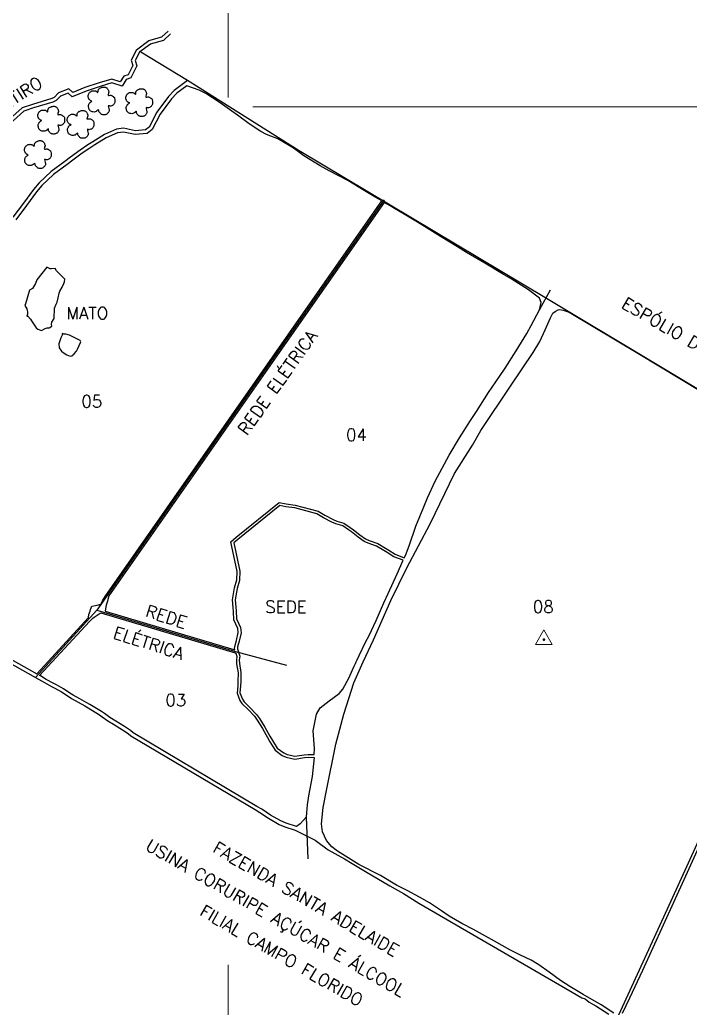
# Model space of a CAD drawing. Header units: millimetres. Extents: x 735053 to 737153, y 7806847 to 7809817.
# Drawn here: x 735678 to 736392, y 7807841 to 7808893 of the extents above; entities that cross this region are included whole.
import ezdxf

# ---------------------------------------------------------------- set-up
doc = ezdxf.new("R2010")
doc.units = ezdxf.units.MM
doc.linetypes.add('CONTINUO', pattern=[0])
doc.linetypes.add('LIN0', pattern=[0])
for name, color, linetype in [('0114000524', 1, 'Continuous'), ('0114000524003', 5, 'Continuous'), ('0114000524004', 5, 'Continuous'), ('0114000524005', 5, 'Continuous'), ('0114000524008', 5, 'Continuous'), ('0114000524009', 5, 'Continuous'), ('CURSOS_D_AGUA', 5, 'Continuous'), ('MATO', 3, 'LIN0'), ('REDE_DE_LUZ', 6, 'Continuous'), ('SEDE', 7, 'Continuous'), ('TEXTO', 7, 'Continuous')]:
    doc.layers.add(name, color=color, linetype=linetype)
doc.layers.add('MALHA', color=8, linetype='Continuous', lineweight=5)
doc.styles.add('SIMPLEX', font='simplex', dxfattribs={"height": 0.2})

msp = doc.modelspace()

# ---------------------------------------------------------------- linework, layer by layer
for points in [[(736231.7, 7808583.9), (736243.2, 7808605.4)], [(735983.2, 7808044.2), (735984.9, 7807999.7)]]:
    msp.add_lwpolyline(points)
at = {"layer": '0114000524', "color": 1, "elevation": 522}
for points in [[(736573.1, 7808396), (736239.1, 7808596), (735975.7, 7808753.4), (735856.7, 7808828.2), (735842.6, 7808817.6), (735836.5, 7808811.2), (735824.1, 7808794.5), (735815.8, 7808778.5), (735812.1, 7808775.5), (735801.2, 7808774.6), (735788.6, 7808777.3), (735781.2, 7808776.5), (735768.1, 7808770.7), (735755.7, 7808762.8), (735750.6, 7808759.5), (735742.3, 7808754.1), (735732.2, 7808746.5), (735726.1, 7808741.9), (735711.4, 7808731.2), (735698.7, 7808719.1), (735692.8, 7808712.2), (735682.1, 7808697.4), (735670.8, 7808682.7)], [(735540.1, 7808279.5), (735698.1, 7808190.8), (735704.2, 7808187.2), (735711.7, 7808183.2), (735715.3, 7808181.3), (735722.4, 7808177.3), (735729.4, 7808172.7), (735733, 7808170.5), (735740.1, 7808166.6), (735747.4, 7808162.4), (735750.7, 7808160.5), (735763, 7808153), (735765.9, 7808151), (735771.9, 7808146.7), (735778, 7808142.9), (735787.5, 7808137.1), (735793.4, 7808133.1), (735796.4, 7808130.6), (735928.6, 7808052.1), (735933.6, 7808049.1), (735943, 7808042.9), (735954.3, 7808036.4), (735960.2, 7808033.8), (735971.2, 7808030.3), (735992.8, 7808019.7), (736006.3, 7808009.4), (736023.9, 7807999.6), (736032.1, 7807994.8), (736048.1, 7807985.3), (736064.4, 7807975.6), (736072.2, 7807971.1), (736086.8, 7807962.9), (736102.9, 7807952.6), (736266.5, 7807857.6), (736276.5, 7807851.9), (736280.1, 7807850.7), (736284.6, 7807847.1), (736291.4, 7807843.2), (736305.3, 7807834.5)]]:
    msp.add_lwpolyline(points, dxfattribs=at)
at = {"layer": '0114000524003'}
msp.add_lwpolyline([(735991.6, 7808107.7), (735989.3, 7808087.2), (735985.6, 7808066.6), (735984.2, 7808057.2), (735983.4, 7808048.7), (735983.2, 7808044.2), (735976.7, 7808036.9), (735972.7, 7808034), (735961.6, 7808037.5), (735956.1, 7808040), (735945.1, 7808046.3), (735935.7, 7808052.5), (735930.6, 7808055.5), (735798.7, 7808133.9), (735795.8, 7808136.3), (735789.6, 7808140.5), (735780.2, 7808146.3), (735774.1, 7808150.1), (735768.2, 7808154.3), (735765.1, 7808156.4), (735752.8, 7808163.9), (735749.4, 7808165.9), (735742.1, 7808170.1), (735735, 7808174), (735731.5, 7808176.1), (735724.5, 7808180.7), (735717.2, 7808184.8), (735713.6, 7808186.8), (735706.2, 7808190.7), (735700.1, 7808194.3), (735698.9, 7808195), (735752.2, 7808252.4), (735753.2, 7808253.3), (735755.8, 7808255.7), (735757.2, 7808256.9), (735760.4, 7808259.2), (735763.5, 7808261.3), (735764.3, 7808261.5), (735907.3, 7808218.9), (735908.2, 7808218.7), (735909.3, 7808215.2), (735908.8, 7808211.5), (735909, 7808207.3), (735910.6, 7808197.8), (735910.4, 7808188.4), (735910.1, 7808184), (735909.4, 7808175.9), (735912.4, 7808168.3), (735914.7, 7808164.9), (735921.1, 7808158.5), (735928, 7808151.5), (735931, 7808147.4), (735936.5, 7808138.4), (735941.8, 7808128.7), (735944.5, 7808124.1), (735950, 7808115.4), (735957.5, 7808109.8), (735961.7, 7808107.9), (735970.9, 7808105.9), (735981.1, 7808107.4), (735985.3, 7808107.8)], close=True, dxfattribs=at)
at = {"layer": '0114000524004'}
msp.add_lwpolyline([(736066.1, 7808698.4), (735772.7, 7808279.6), (735771.8, 7808275.7), (735771.3, 7808273.8), (735770.1, 7808269.8), (735769.3, 7808265.7), (735768.8, 7808263.2), (735907.2, 7808222.1), (735906.8, 7808223.1), (735906.9, 7808225.8), (735908.8, 7808232.2), (735910.7, 7808240.6), (735910.2, 7808245), (735905.9, 7808254.2), (735905.5, 7808263), (735905.3, 7808267.2), (735904.6, 7808275.3), (735905.9, 7808284), (735906.8, 7808288.2), (735909.1, 7808296.5), (735909.4, 7808305.6), (735902.8, 7808337.1), (735908.4, 7808341.9), (735954.2, 7808378.9), (735961.9, 7808377.4), (735971.4, 7808376.2), (735995.7, 7808369.8), (736003, 7808365.4), (736011.7, 7808360.8), (736015.8, 7808359.2), (736023.3, 7808357), (736029.9, 7808352.5), (736033.3, 7808350), (736040.1, 7808344.6), (736046.2, 7808340.2), (736050.1, 7808338.4), (736059.3, 7808335.3), (736067.4, 7808330.4), (736071, 7808328.1), (736077.7, 7808323.8), (736087.5, 7808320.2), (736088.7, 7808322.7), (736092.6, 7808332.8), (736099.7, 7808353.9), (736108.2, 7808374.3), (736112.4, 7808383.9), (736120.5, 7808401.6), (736130.2, 7808420), (736135.4, 7808429.3), (736146.4, 7808447.8), (736158.2, 7808466.2), (736164.4, 7808475.9), (736177.4, 7808496), (736189.1, 7808513.1), (736194.9, 7808521.9), (736206.6, 7808540.3), (736217.9, 7808558.7), (736222.8, 7808567.2), (736231.7, 7808583.9), (736233.4, 7808591.9), (736231.6, 7808596.6), (736220, 7808605.5), (736201.3, 7808616.9), (736192, 7808622.5), (736173.3, 7808633.6), (736153.8, 7808645.2), (736144.3, 7808651), (736126.1, 7808662.2), (736109.2, 7808672.8), (736101.5, 7808677.5), (736087.5, 7808685.8), (736077, 7808692), (736072.5, 7808694.6)], close=True, dxfattribs=at)
at = {"layer": '0114000524005'}
msp.add_lwpolyline([(735542.1, 7808283), (735696.2, 7808196.5), (735751.1, 7808256.5), (735751.7, 7808259.6), (735752.9, 7808263.3), (735753.5, 7808265.1), (735754.7, 7808268.5), (735758.7, 7808269.4), (735760.6, 7808269.8), (735764.4, 7808270.9), (735766.3, 7808274.3), (735767.2, 7808275.9), (735768.9, 7808278.8), (736063.6, 7808700), (736057.4, 7808703.7), (736052, 7808706.9), (736044.8, 7808711.2), (736027.3, 7808721.8), (736007.4, 7808732.1), (735998.1, 7808737.3), (735980.7, 7808747.9), (735970.5, 7808755.3), (735964.9, 7808758.9), (735952.8, 7808766.2), (735940.9, 7808770.6), (735934.7, 7808773.7), (735922.2, 7808781.9), (735909.8, 7808791.1), (735903.7, 7808795.6), (735891.6, 7808804.3), (735876.2, 7808814.2), (735869.1, 7808817.9), (735855.9, 7808822.6), (735845.3, 7808814.6), (735839.6, 7808808.6), (735827.5, 7808792.4), (735819, 7808776), (735813.7, 7808771.6), (735800.9, 7808770.6), (735788.4, 7808773.2), (735782.2, 7808772.6), (735770, 7808767.2), (735757.9, 7808759.5), (735752.8, 7808756.2), (735744.6, 7808750.8), (735734.6, 7808743.3), (735728.4, 7808738.7), (735714, 7808728.1), (735701.6, 7808716.4), (735695.9, 7808709.8), (735685.3, 7808695.1), (735673.8, 7808680)], dxfattribs=at)
at = {"layer": '0114000524008'}
for points in [[(736310.6, 7807835.4), (736297.2, 7807844.3), (736278.2, 7807855.4), (736263.8, 7807863.8), (736254, 7807870.3), (736242, 7807879.1), (736230.8, 7807886.9), (736222.8, 7807891.8), (736211.4, 7807897), (736199.9, 7807902.8), (736183.7, 7807912.2), (736161.4, 7807924.3), (736148.8, 7807930.9), (736135.4, 7807938.6), (736127.1, 7807944.3), (736114.4, 7807952.8), (736103.7, 7807958.8), (736090.5, 7807966), (736079.2, 7807971.7), (736062.1, 7807981.9), (736039.3, 7807993.7), (736030.6, 7807999.1), (736016.5, 7808007.8), (736010.5, 7808012.4), (736004.6, 7808019.1), (736000.3, 7808028.3), (735999.2, 7808037), (736001.1, 7808054.2), (736004.6, 7808072.6), (736014.6, 7808121.9), (736023.1, 7808153.6), (736033.7, 7808187), (736043.6, 7808209.4), (736054.6, 7808232.8), (736073.1, 7808274.7), (736090.1, 7808309.6), (736115, 7808356.3), (736140.9, 7808409.7), (736160.1, 7808440), (736169, 7808455.5), (736200.5, 7808502.7), (736224.9, 7808538.6), (736231.8, 7808550.2), (736237.5, 7808562.9), (736243.2, 7808575.4), (736245.9, 7808580.4), (736248.2, 7808582.1), (736251.3, 7808584), (736253.3, 7808584.3), (736256.9, 7808583.8), (736263, 7808581.7), (736337.9, 7808536.9), (736403.5, 7808497.6)], [(736445.1, 7808116.3), (736371.4, 7807954.6), (736315.6, 7807833.2)]]:
    msp.add_lwpolyline(points, dxfattribs=at)
at = {"layer": '0114000524009'}
msp.add_lwpolyline([(736320.1, 7807835.3), (736327.9, 7807851.7), (736341.5, 7807881.2), (736363.7, 7807929.3), (736387.3, 7807981.6), (736417.6, 7808048)], dxfattribs=at)
at = {"layer": 'CURSOS_D_AGUA'}
for points in [[(735802.4, 7808860.7), (735815.4, 7808870.7), (735829.5, 7808874.5), (735835.9, 7808880.6)], [(735806, 7808858.9), (735817.3, 7808867.1), (735831.6, 7808870.9), (735838.7, 7808877.7)], [(735802.4, 7808860.7), (735796.7, 7808849.7), (735798.5, 7808844.1), (735793.5, 7808834.2), (735788.7, 7808832.7), (735785.1, 7808826.7), (735775.9, 7808829.7), (735762.6, 7808825.6), (735747.4, 7808820.6), (735734.5, 7808815.5), (735730.3, 7808819.3), (735719.1, 7808814.9), (735714.5, 7808810), (735712, 7808808.9), (735691.6, 7808802.7), (735680.4, 7808799.2), (735657, 7808778)], [(735806, 7808858.9), (735801, 7808849.4), (735802.8, 7808843.8), (735796.3, 7808830.8), (735791.3, 7808829.3), (735786.9, 7808822), (735775.9, 7808825.5), (735763.8, 7808821.8), (735748.7, 7808816.8), (735733.8, 7808810.9), (735729.5, 7808814.7), (735721.4, 7808811.5), (735716.9, 7808806.7), (735713.4, 7808805.1), (735692.8, 7808798.9), (735682.4, 7808795.6), (735660.2, 7808775.6)]]:
    msp.add_lwpolyline(points, dxfattribs=at)
at = {"layer": 'MALHA'}
for points in [[(735900, 7808810), (735900, 7809716.8)], [(735926.2, 7808800), (737053.1, 7808800)], [(735900, 7807181.2), (735900, 7807886.8)]]:
    msp.add_lwpolyline(points, dxfattribs=at)
at = {"layer": 'MATO', "linetype": 'CONTINUO'}
for points in [[(735761.8, 7808797.2), (735761.1, 7808796.5), (735760.2, 7808795.8), (735759.3, 7808795), (735758.2, 7808794.7), (735757.1, 7808794.6), (735756, 7808794.7), (735755.2, 7808794.9), (735754.4, 7808795.2), (735753.7, 7808795.6), (735753.1, 7808796), (735752.5, 7808796.6), (735752.1, 7808797.2), (735751.8, 7808797.7), (735751.5, 7808798.3), (735751.4, 7808799), (735751.2, 7808799.9), (735751.2, 7808800.9), (735751.2, 7808801.8), (735751.4, 7808802.4), (735751.7, 7808803), (735752.1, 7808803.5), (735752.3, 7808803.9), (735752.6, 7808804.4), (735753, 7808804.8), (735753.7, 7808805.2), (735754.4, 7808805.7), (735754.9, 7808806), (735754.7, 7808806.2), (735754.2, 7808806.3), (735753.7, 7808806.4), (735753.3, 7808806.6), (735752.9, 7808807), (735752.5, 7808807.4), (735752, 7808808), (735751.5, 7808808.7), (735751.1, 7808809.6), (735750.9, 7808810.4), (735750.8, 7808811.3), (735750.9, 7808812.2), (735751.1, 7808813.1), (735751.5, 7808814.1), (735751.9, 7808814.8), (735752.2, 7808815.3), (735752.5, 7808815.6), (735752.9, 7808815.8), (735753.5, 7808816.2), (735754.2, 7808816.6), (735754.8, 7808817), (735755.5, 7808817.2), (735756.2, 7808817.2), (735756.9, 7808817.3), (735757.4, 7808817.2), (735758, 7808817.1), (735758.5, 7808817), (735758.9, 7808816.9), (735759.3, 7808816.7), (735759.7, 7808816.4), (735760.2, 7808815.9), (735760.7, 7808815.4), (735761.1, 7808815.2), (735761.3, 7808815.8), (735761.4, 7808816.7), (735761.5, 7808817.6), (735761.6, 7808818), (735761.7, 7808818.2), (735761.9, 7808818.5), (735762.2, 7808819), (735762.5, 7808819.4), (735762.9, 7808819.8), (735763.4, 7808820.1), (735763.9, 7808820.2), (735764.5, 7808820.4), (735765, 7808820.6), (735765.5, 7808820.9), (735766, 7808821.1), (735766.5, 7808821.2), (735767.1, 7808821.2), (735767.7, 7808821.2), (735768.2, 7808821.2), (735768.8, 7808821.1), (735769.3, 7808821), (735769.7, 7808820.8), (735770.2, 7808820.6), (735770.6, 7808820.3), (735770.9, 7808820), (735771.2, 7808819.7), (735771.5, 7808819.3), (735771.9, 7808818.7), (735772.1, 7808818.2), (735772.4, 7808817.6), (735772.6, 7808817), (735772.7, 7808816.4), (735772.7, 7808815.7), (735772.4, 7808814.5), (735772.1, 7808813.4), (735771.9, 7808812.4), (735772.6, 7808812.2), (735773.4, 7808812.3), (735774.3, 7808812.4), (735774.9, 7808812.4), (735775.6, 7808812.2), (735776.2, 7808812), (735776.8, 7808811.5), (735777.5, 7808811.1), (735778, 7808810.5), (735778.4, 7808810.3), (735778.8, 7808810), (735779, 7808809.4), (735779.2, 7808808), (735779.3, 7808806.4), (735779.3, 7808804.8), (735779, 7808804), (735778.6, 7808803.3), (735778.2, 7808802.8), (735777.7, 7808802.3), (735777.2, 7808801.8), (735776.7, 7808801.4), (735775.9, 7808801.1), (735775.1, 7808800.9), (735774.3, 7808800.8), (735773.5, 7808801), (735772.8, 7808801.2), (735772.3, 7808801), (735772.5, 7808799.7), (735773, 7808798.2), (735773.4, 7808796.7), (735773.3, 7808796), (735773.2, 7808795.4), (735772.9, 7808794.9), (735772.5, 7808794.3), (735772.1, 7808793.7), (735771.6, 7808793.2), (735771.2, 7808792.7), (735770.8, 7808792.4), (735770.3, 7808792.1), (735769.7, 7808791.9), (735769, 7808791.7), (735768.4, 7808791.6), (735767.7, 7808791.6), (735767.1, 7808791.6), (735766.4, 7808791.7), (735765.9, 7808791.8), (735765.5, 7808791.9), (735765, 7808792.1), (735764.5, 7808792.6), (735763.9, 7808793.2), (735763.4, 7808793.7), (735762.9, 7808794.2), (735762.5, 7808794.7), (735762.2, 7808795.2), (735762.1, 7808796), (735762, 7808796.8), (735761.9, 7808797.4)], [(735802, 7808795.4), (735801.3, 7808794.7), (735800.4, 7808794), (735799.4, 7808793.3), (735798.4, 7808793), (735797.2, 7808792.8), (735796.2, 7808792.9), (735795.3, 7808793.1), (735794.6, 7808793.4), (735793.9, 7808793.8), (735793.2, 7808794.3), (735792.7, 7808794.8), (735792.2, 7808795.4), (735791.9, 7808796), (735791.7, 7808796.6), (735791.6, 7808797.2), (735791.4, 7808798.2), (735791.3, 7808799.1), (735791.4, 7808800), (735791.6, 7808800.6), (735791.9, 7808801.2), (735792.3, 7808801.7), (735792.5, 7808802.2), (735792.8, 7808802.6), (735793.2, 7808803), (735793.9, 7808803.4), (735794.6, 7808803.9), (735795.1, 7808804.2), (735794.9, 7808804.4), (735794.4, 7808804.5), (735793.9, 7808804.6), (735793.5, 7808804.9), (735793.1, 7808805.2), (735792.7, 7808805.6), (735792.2, 7808806.2), (735791.7, 7808807), (735791.3, 7808807.8), (735791.1, 7808808.6), (735791, 7808809.5), (735791.1, 7808810.4), (735791.3, 7808811.3), (735791.7, 7808812.3), (735792.1, 7808813.1), (735792.4, 7808813.5), (735792.7, 7808813.8), (735793.1, 7808814), (735793.7, 7808814.5), (735794.3, 7808814.9), (735795, 7808815.2), (735795.7, 7808815.4), (735796.4, 7808815.5), (735797, 7808815.5), (735797.6, 7808815.4), (735798.1, 7808815.4), (735798.6, 7808815.2), (735799.1, 7808815.1), (735799.5, 7808814.9), (735799.9, 7808814.7), (735800.4, 7808814.1), (735800.9, 7808813.6), (735801.3, 7808813.4), (735801.5, 7808814), (735801.6, 7808814.9), (735801.7, 7808815.8), (735801.8, 7808816.2), (735801.9, 7808816.5), (735802, 7808816.7), (735802.3, 7808817.2), (735802.7, 7808817.6), (735803.1, 7808818), (735803.6, 7808818.3), (735804.1, 7808818.4), (735804.6, 7808818.6), (735805.1, 7808818.9), (735805.6, 7808819.1), (735806.1, 7808819.3), (735806.7, 7808819.4), (735807.3, 7808819.4), (735807.8, 7808819.4), (735808.4, 7808819.4), (735808.9, 7808819.3), (735809.4, 7808819.2), (735809.9, 7808819), (735810.3, 7808818.8), (735810.7, 7808818.5), (735811.1, 7808818.2), (735811.4, 7808817.9), (735811.7, 7808817.5), (735812, 7808817), (735812.3, 7808816.4), (735812.6, 7808815.8), (735812.8, 7808815.3), (735812.9, 7808814.7), (735812.9, 7808813.9), (735812.5, 7808812.8), (735812.2, 7808811.6), (735812.1, 7808810.6), (735812.7, 7808810.5), (735813.5, 7808810.5), (735814.4, 7808810.7), (735815.1, 7808810.6), (735815.7, 7808810.4), (735816.4, 7808810.2), (735817, 7808809.8), (735817.6, 7808809.3), (735818.2, 7808808.8), (735818.6, 7808808.5), (735818.9, 7808808.2), (735819.2, 7808807.6), (735819.4, 7808806.2), (735819.5, 7808804.6), (735819.5, 7808803), (735819.2, 7808802.2), (735818.8, 7808801.5), (735818.3, 7808801), (735817.9, 7808800.5), (735817.4, 7808800), (735816.8, 7808799.6), (735816.1, 7808799.3), (735815.3, 7808799.1), (735814.5, 7808799), (735813.6, 7808799.2), (735812.9, 7808799.4), (735812.5, 7808799.2), (735812.7, 7808797.9), (735813.1, 7808796.4), (735813.5, 7808794.9), (735813.5, 7808794.2), (735813.3, 7808793.6), (735813, 7808793.1), (735812.7, 7808792.5), (735812.3, 7808791.9), (735811.8, 7808791.4), (735811.4, 7808790.9), (735810.9, 7808790.6), (735810.5, 7808790.3), (735809.8, 7808790.1), (735809.2, 7808789.9), (735808.5, 7808789.8), (735807.9, 7808789.8), (735807.2, 7808789.9), (735806.6, 7808789.9), (735806.1, 7808790), (735805.6, 7808790.1), (735805.2, 7808790.3), (735804.6, 7808790.8), (735804.1, 7808791.4), (735803.5, 7808792), (735803.1, 7808792.4), (735802.7, 7808792.9), (735802.4, 7808793.4), (735802.3, 7808794.2), (735802.2, 7808795), (735802.1, 7808795.6)], [(735708.3, 7808776.7), (735707.5, 7808776), (735706.7, 7808775.2), (735705.7, 7808774.5), (735704.6, 7808774.2), (735703.5, 7808774.1), (735702.5, 7808774.1), (735701.6, 7808774.3), (735700.8, 7808774.6), (735700.1, 7808775), (735699.5, 7808775.5), (735699, 7808776.1), (735698.5, 7808776.7), (735698.2, 7808777.2), (735698, 7808777.8), (735697.8, 7808778.5), (735697.7, 7808779.4), (735697.6, 7808780.4), (735697.6, 7808781.2), (735697.9, 7808781.9), (735698.2, 7808782.5), (735698.5, 7808783), (735698.8, 7808783.4), (735699.1, 7808783.8), (735699.5, 7808784.2), (735700.2, 7808784.7), (735700.8, 7808785.1), (735701.3, 7808785.5), (735701.1, 7808785.7), (735700.7, 7808785.8), (735700.1, 7808785.9), (735699.8, 7808786.1), (735699.4, 7808786.4), (735699, 7808786.9), (735698.5, 7808787.5), (735698, 7808788.2), (735697.6, 7808789), (735697.4, 7808789.9), (735697.3, 7808790.7), (735697.3, 7808791.6), (735697.6, 7808792.6), (735697.9, 7808793.5), (735698.3, 7808794.3), (735698.6, 7808794.8), (735699, 7808795.1), (735699.4, 7808795.3), (735700, 7808795.7), (735700.6, 7808796.1), (735701.3, 7808796.5), (735702, 7808796.6), (735702.6, 7808796.7), (735703.3, 7808796.7), (735703.9, 7808796.7), (735704.4, 7808796.6), (735704.9, 7808796.5), (735705.3, 7808796.4), (735705.7, 7808796.2), (735706.2, 7808795.9), (735706.7, 7808795.4), (735707.1, 7808794.9), (735707.6, 7808794.7), (735707.8, 7808795.3), (735707.9, 7808796.2), (735708, 7808797), (735708.1, 7808797.4), (735708.2, 7808797.7), (735708.3, 7808798), (735708.6, 7808798.4), (735708.9, 7808798.9), (735709.4, 7808799.3), (735709.8, 7808799.5), (735710.4, 7808799.7), (735710.9, 7808799.9), (735711.4, 7808800.1), (735711.9, 7808800.3), (735712.4, 7808800.5), (735713, 7808800.6), (735713.5, 7808800.7), (735714.1, 7808800.7), (735714.7, 7808800.7), (735715.2, 7808800.6), (735715.7, 7808800.5), (735716.2, 7808800.3), (735716.6, 7808800.1), (735717, 7808799.8), (735717.4, 7808799.5), (735717.7, 7808799.1), (735718, 7808798.7), (735718.3, 7808798.2), (735718.6, 7808797.7), (735718.8, 7808797.1), (735719, 7808796.5), (735719.1, 7808795.9), (735719.2, 7808795.2), (735718.8, 7808794), (735718.5, 7808792.9), (735718.4, 7808791.9), (735719, 7808791.7), (735719.8, 7808791.8), (735720.7, 7808791.9), (735721.4, 7808791.8), (735722, 7808791.7), (735722.6, 7808791.5), (735723.3, 7808791), (735723.9, 7808790.5), (735724.4, 7808790), (735724.9, 7808789.8), (735725.2, 7808789.5), (735725.5, 7808788.9), (735725.7, 7808787.4), (735725.8, 7808785.8), (735725.7, 7808784.3), (735725.5, 7808783.4), (735725.1, 7808782.8), (735724.6, 7808782.3), (735724.2, 7808781.7), (735723.7, 7808781.3), (735723.1, 7808780.9), (735722.4, 7808780.6), (735721.6, 7808780.4), (735720.8, 7808780.3), (735719.9, 7808780.5), (735719.2, 7808780.6), (735718.7, 7808780.5), (735719, 7808779.2), (735719.4, 7808777.7), (735719.8, 7808776.2), (735719.8, 7808775.4), (735719.6, 7808774.9), (735719.3, 7808774.4), (735719, 7808773.8), (735718.5, 7808773.2), (735718.1, 7808772.6), (735717.7, 7808772.2), (735717.2, 7808771.9), (735716.7, 7808771.6), (735716.1, 7808771.3), (735715.5, 7808771.2), (735714.8, 7808771.1), (735714.1, 7808771.1), (735713.5, 7808771.1), (735712.9, 7808771.2), (735712.4, 7808771.3), (735711.9, 7808771.4), (735711.5, 7808771.6), (735710.9, 7808772.1), (735710.3, 7808772.6), (735709.8, 7808773.2), (735709.4, 7808773.7), (735709, 7808774.2), (735708.7, 7808774.7), (735708.6, 7808775.5), (735708.5, 7808776.3), (735708.3, 7808776.9)], [(735739.5, 7808772.2), (735738.8, 7808771.5), (735737.9, 7808770.8), (735737, 7808770.1), (735735.9, 7808769.8), (735734.8, 7808769.6), (735733.7, 7808769.7), (735732.8, 7808769.9), (735732.1, 7808770.2), (735731.4, 7808770.6), (735730.8, 7808771.1), (735730.2, 7808771.6), (735729.7, 7808772.2), (735729.4, 7808772.8), (735729.2, 7808773.4), (735729.1, 7808774.1), (735728.9, 7808775), (735728.9, 7808775.9), (735728.9, 7808776.8), (735729.1, 7808777.4), (735729.4, 7808778), (735729.8, 7808778.5), (735730, 7808779), (735730.3, 7808779.4), (735730.7, 7808779.8), (735731.4, 7808780.3), (735732.1, 7808780.7), (735732.6, 7808781.1), (735732.4, 7808781.2), (735731.9, 7808781.3), (735731.4, 7808781.4), (735731, 7808781.7), (735730.6, 7808782), (735730.2, 7808782.4), (735729.7, 7808783), (735729.2, 7808783.8), (735728.8, 7808784.6), (735728.6, 7808785.4), (735728.5, 7808786.3), (735728.6, 7808787.2), (735728.8, 7808788.2), (735729.2, 7808789.1), (735729.6, 7808789.9), (735729.9, 7808790.3), (735730.2, 7808790.6), (735730.6, 7808790.8), (735731.2, 7808791.3), (735731.8, 7808791.7), (735732.5, 7808792), (735733.2, 7808792.2), (735733.9, 7808792.3), (735734.5, 7808792.3), (735735.1, 7808792.2), (735735.6, 7808792.2), (735736.1, 7808792), (735736.6, 7808791.9), (735737, 7808791.7), (735737.4, 7808791.5), (735737.9, 7808790.9), (735738.4, 7808790.4), (735738.8, 7808790.2), (735739, 7808790.9), (735739.1, 7808791.7), (735739.2, 7808792.6), (735739.3, 7808793), (735739.4, 7808793.3), (735739.6, 7808793.5), (735739.8, 7808794), (735740.2, 7808794.4), (735740.6, 7808794.8), (735741.1, 7808795.1), (735741.6, 7808795.3), (735742.1, 7808795.4), (735742.6, 7808795.7), (735743.1, 7808795.9), (735743.7, 7808796.1), (735744.2, 7808796.2), (735744.8, 7808796.2), (735745.3, 7808796.2), (735745.9, 7808796.2), (735746.4, 7808796.1), (735747, 7808796), (735747.4, 7808795.8), (735747.9, 7808795.6), (735748.3, 7808795.3), (735748.6, 7808795), (735748.9, 7808794.7), (735749.2, 7808794.3), (735749.5, 7808793.8), (735749.8, 7808793.2), (735750.1, 7808792.6), (735750.3, 7808792.1), (735750.4, 7808791.5), (735750.4, 7808790.7), (735750.1, 7808789.6), (735749.8, 7808788.4), (735749.6, 7808787.4), (735750.2, 7808787.3), (735751.1, 7808787.3), (735752, 7808787.5), (735752.6, 7808787.4), (735753.3, 7808787.2), (735753.9, 7808787), (735754.5, 7808786.6), (735755.1, 7808786.1), (735755.7, 7808785.6), (735756.1, 7808785.3), (735756.4, 7808785), (735756.7, 7808784.4), (735756.9, 7808783), (735757, 7808781.4), (735757, 7808779.9), (735756.7, 7808779), (735756.3, 7808778.3), (735755.8, 7808777.8), (735755.4, 7808777.3), (735754.9, 7808776.8), (735754.4, 7808776.4), (735753.6, 7808776.2), (735752.8, 7808775.9), (735752, 7808775.8), (735751.2, 7808776.1), (735750.4, 7808776.2), (735750, 7808776), (735750.2, 7808774.7), (735750.6, 7808773.2), (735751.1, 7808771.7), (735751, 7808771), (735750.9, 7808770.4), (735750.6, 7808769.9), (735750.2, 7808769.3), (735749.8, 7808768.7), (735749.3, 7808768.2), (735748.9, 7808767.8), (735748.5, 7808767.4), (735748, 7808767.1), (735747.4, 7808766.9), (735746.7, 7808766.7), (735746, 7808766.6), (735745.4, 7808766.6), (735744.7, 7808766.7), (735744.1, 7808766.7), (735743.6, 7808766.8), (735743.2, 7808766.9), (735742.7, 7808767.2), (735742.1, 7808767.6), (735741.6, 7808768.2), (735741.1, 7808768.8), (735740.6, 7808769.2), (735740.2, 7808769.7), (735739.9, 7808770.2), (735739.8, 7808771), (735739.7, 7808771.8), (735739.6, 7808772.4)], [(735694, 7808740.1), (735693.2, 7808739.4), (735692.4, 7808738.7), (735691.4, 7808738), (735690.3, 7808737.7), (735689.2, 7808737.5), (735688.2, 7808737.6), (735687.3, 7808737.8), (735686.5, 7808738.1), (735685.9, 7808738.5), (735685.2, 7808739), (735684.7, 7808739.5), (735684.2, 7808740.1), (735683.9, 7808740.6), (735683.7, 7808741.3), (735683.5, 7808741.9), (735683.4, 7808742.8), (735683.3, 7808743.8), (735683.4, 7808744.7), (735683.6, 7808745.3), (735683.9, 7808745.9), (735684.2, 7808746.4), (735684.5, 7808746.9), (735684.8, 7808747.3), (735685.2, 7808747.7), (735685.9, 7808748.1), (735686.6, 7808748.6), (735687, 7808748.9), (735686.8, 7808749.1), (735686.4, 7808749.2), (735685.9, 7808749.3), (735685.5, 7808749.5), (735685.1, 7808749.9), (735684.7, 7808750.3), (735684.2, 7808750.9), (735683.7, 7808751.7), (735683.3, 7808752.5), (735683.1, 7808753.3), (735683, 7808754.2), (735683.1, 7808755.1), (735683.3, 7808756), (735683.7, 7808757), (735684, 7808757.8), (735684.4, 7808758.2), (735684.7, 7808758.5), (735685.1, 7808758.7), (735685.7, 7808759.1), (735686.3, 7808759.5), (735687, 7808759.9), (735687.7, 7808760.1), (735688.4, 7808760.1), (735689, 7808760.2), (735689.6, 7808760.1), (735690.1, 7808760.1), (735690.6, 7808759.9), (735691, 7808759.8), (735691.5, 7808759.6), (735691.9, 7808759.3), (735692.4, 7808758.8), (735692.9, 7808758.3), (735693.3, 7808758.1), (735693.5, 7808758.7), (735693.6, 7808759.6), (735693.7, 7808760.5), (735693.8, 7808760.9), (735693.9, 7808761.2), (735694, 7808761.4), (735694.3, 7808761.9), (735694.7, 7808762.3), (735695.1, 7808762.7), (735695.6, 7808763), (735696.1, 7808763.1), (735696.6, 7808763.3), (735697.1, 7808763.5), (735697.6, 7808763.8), (735698.1, 7808764), (735698.7, 7808764.1), (735699.3, 7808764.1), (735699.8, 7808764.1), (735700.4, 7808764.1), (735700.9, 7808764), (735701.4, 7808763.9), (735701.9, 7808763.7), (735702.3, 7808763.5), (735702.7, 7808763.2), (735703.1, 7808762.9), (735703.4, 7808762.6), (735703.7, 7808762.2), (735704, 7808761.7), (735704.3, 7808761.1), (735704.5, 7808760.5), (735704.7, 7808760), (735704.9, 7808759.3), (735704.9, 7808758.6), (735704.5, 7808757.4), (735704.2, 7808756.3), (735704.1, 7808755.3), (735704.7, 7808755.1), (735705.5, 7808755.2), (735706.4, 7808755.3), (735707.1, 7808755.3), (735707.7, 7808755.1), (735708.4, 7808754.9), (735709, 7808754.5), (735709.6, 7808754), (735710.2, 7808753.5), (735710.6, 7808753.2), (735710.9, 7808752.9), (735711.2, 7808752.3), (735711.4, 7808750.9), (735711.5, 7808749.3), (735711.4, 7808747.7), (735711.2, 7808746.9), (735710.8, 7808746.2), (735710.3, 7808745.7), (735709.9, 7808745.2), (735709.4, 7808744.7), (735708.8, 7808744.3), (735708.1, 7808744), (735707.3, 7808743.8), (735706.5, 7808743.7), (735705.6, 7808743.9), (735704.9, 7808744.1), (735704.4, 7808743.9), (735704.7, 7808742.6), (735705.1, 7808741.1), (735705.5, 7808739.6), (735705.5, 7808738.9), (735705.3, 7808738.3), (735705, 7808737.8), (735704.7, 7808737.2), (735704.3, 7808736.6), (735703.8, 7808736.1), (735703.4, 7808735.6), (735702.9, 7808735.3), (735702.4, 7808735), (735701.8, 7808734.8), (735701.2, 7808734.6), (735700.5, 7808734.5), (735699.9, 7808734.5), (735699.2, 7808734.5), (735698.6, 7808734.6), (735698.1, 7808734.7), (735697.6, 7808734.8), (735697.2, 7808735), (735696.6, 7808735.5), (735696.1, 7808736.1), (735695.5, 7808736.7), (735695.1, 7808737.1), (735694.7, 7808737.6), (735694.4, 7808738.1), (735694.3, 7808738.9), (735694.2, 7808739.7), (735694.1, 7808740.3)]]:
    msp.add_lwpolyline(points, dxfattribs=at)
at = {"layer": 'MATO'}
for points in [[(735696.2, 7808616.1), (735694.7, 7808612.1), (735693.8, 7808610.3), (735691.5, 7808606.9), (735688.5, 7808604.8), (735684.3, 7808590.5), (735683.4, 7808588.7), (735685.4, 7808585), (735686, 7808583.2), (735686.1, 7808581.8), (735686.4, 7808579.6), (735685.6, 7808577.4), (735686.5, 7808577.2), (735689.3, 7808574.2), (735690.5, 7808572.5), (735692.6, 7808569), (735695.6, 7808564.9), (735697.3, 7808563.5), (735701, 7808562), (735705.2, 7808564.1), (735707.3, 7808564.8), (735709.5, 7808565), (735712.1, 7808566.7), (735711.8, 7808568.8), (735712.3, 7808570.9), (735714.5, 7808574.9), (735714.8, 7808579), (735714.9, 7808581.2), (735715, 7808585.7), (735716.9, 7808590), (735717.7, 7808592.2), (735719, 7808596.7), (735719.9, 7808601.6), (735720.7, 7808603.9), (735723, 7808608.1), (735725, 7808612.1), (735725.6, 7808613.8), (735726, 7808616.5), (735724.3, 7808618.5), (735723.2, 7808619.6), (735720.7, 7808622), (735718.2, 7808624.4), (735717.2, 7808625.6), (735715.6, 7808628), (735711.7, 7808627.7), (735710.5, 7808627.7), (735706.9, 7808629.5)], [(735731, 7808557.1), (735727.1, 7808558.1), (735725.2, 7808558.3), (735723.3, 7808558.9), (735723.6, 7808557.7), (735721.9, 7808554.2), (735720.2, 7808550.1), (735719.8, 7808548), (735720.1, 7808543.7), (735722.6, 7808540.1), (735724.2, 7808538.5), (735728, 7808536), (735731.6, 7808534.7), (735733.3, 7808534.9), (735736.1, 7808537.1), (735738.3, 7808540.2), (735739.4, 7808542), (735741.3, 7808546.1), (735742.9, 7808550), (735742.4, 7808551.4)]]:
    msp.add_lwpolyline(points, close=True, dxfattribs=at)
at = {"layer": 'REDE_DE_LUZ'}
for points, elevation in [([(736066.2, 7808701.1), (735760.2, 7808264.2), (735694.7, 7808192.7)], 549.5), ([(735760.2, 7808264.2), (735907.7, 7808220.4), (735962.1, 7808206)], 544.3)]:
    msp.add_lwpolyline(points, dxfattribs=dict(at, elevation=elevation))
at = {"layer": 'SEDE'}
msp.add_lwpolyline([(735991.7, 7808110.7), (735991.9, 7808117.2), (735990.5, 7808136), (735994, 7808153.5), (735997.8, 7808160.5), (736007.7, 7808167.7), (736018.2, 7808175.7), (736022.1, 7808180.3), (736028.8, 7808192.8), (736032.5, 7808200.8), (736034.2, 7808204.9), (736035.5, 7808207.6), (736036.4, 7808209.2), (736037.3, 7808211.6), (736039.5, 7808216.2), (736046.4, 7808230.2), (736050.1, 7808237.5), (736057.7, 7808253.2), (736065.7, 7808272), (736070.2, 7808282), (736079.8, 7808303), (736086.3, 7808317.5), (736076.3, 7808321.1), (736069.4, 7808325.6), (736065.8, 7808327.8), (736058, 7808332.5), (736048.9, 7808335.6), (736044.7, 7808337.6), (736038.3, 7808342.2), (736031.4, 7808347.6), (736028.2, 7808350), (736022, 7808354.3), (736014.8, 7808356.3), (736010.5, 7808358.1), (736001.6, 7808362.8), (735994.5, 7808367), (735970.8, 7808373.3), (735961.4, 7808374.4), (735954.9, 7808375.7), (735910.4, 7808339.6), (735906.1, 7808335.9), (735912.4, 7808305.8), (735912, 7808296.1), (735909.7, 7808287.5), (735908.8, 7808283.4), (735907.6, 7808275.2), (735908.3, 7808267.4), (735908.5, 7808263.2), (735908.9, 7808255), (735913.1, 7808245.8), (735913.8, 7808240.4), (735911.7, 7808231.4), (735909.9, 7808225.3), (735909.8, 7808223.6), (735909.9, 7808223.3), (735912.3, 7808215.4), (735911.8, 7808211.4), (735911.9, 7808207.6), (735913.6, 7808198), (735913.4, 7808188.3), (735913.1, 7808183.8), (735912.5, 7808176.3), (735915.1, 7808169.8), (735917.1, 7808166.8), (735923.2, 7808160.6), (735930.2, 7808153.4), (735933.5, 7808149.1), (735939.1, 7808139.9), (735944.4, 7808130.2), (735947.1, 7808125.7), (735952.2, 7808117.5), (735959.1, 7808112.4), (735962.7, 7808110.8), (735971, 7808109), (735980.8, 7808110.4), (735985.1, 7808110.8)], close=True, dxfattribs=at)
at = {"layer": 'TEXTO'}
msp.add_line((735856.7, 7808828.2), (735806.8, 7808858.4), dxfattribs=at)
at = {"layer": 'TEXTO', "color": 7, "lineweight": 9, "elevation": 562, "flags": 128}
msp.add_lwpolyline([(736227.2, 7808227.7), (736245.2, 7808227.7), (736236.2, 7808243.4)], close=True, dxfattribs=at)
at = {"layer": 'TEXTO', "color": 7, "lineweight": 9, "const_width": 1.41, "elevation": 562, "flags": 128}
msp.add_lwpolyline([(736235.5, 7808233, -1), (736236.9, 7808233, -1)], format="xyb", close=True, dxfattribs=at)

# ---------------------------------------------------------------- texts
at = {"layer": 'REDE_DE_LUZ', "style": 'SIMPLEX'}
for s, rotation, p in [('REDE ELÉTRICA', 54.6866, (735920.1, 7808449.7)), ('REDE', 342.0839, (735810.9, 7808258.1)), ('ELÉTRICA', 342.0839, (735776.4, 7808235))]:
    msp.add_text(s, height=13, rotation=rotation, dxfattribs=at).set_placement(p)
at = {"layer": 'TEXTO', "style": 'SIMPLEX'}
for s, rotation, p in [('CÓRREGO DO RETIRO', 32.241, (735548.6, 7808724.3)), ('ESPÓLIO DE PEDRO GIRARDELLI BRUNOZZI', 330, (736317.8, 7808586.9)), ('USINA CORURIPE AÇÚCAR E ÁLCOOL', 330, (735810.8, 7808010)), ('FAZENDA SANTA ADELAIDE', 330, (735882.3, 7808007.5)), ('FILIAL CAMPO FLORIDO', 330, (735868.4, 7807940.4))]:
    msp.add_text(s, height=13, rotation=rotation, dxfattribs=at).set_placement(p)
for s, p in [('MATO', (735727.7, 7808574)), ('05', (735743.6, 7808480.1)), ('04', (736025.5, 7808444.5)), ('SEDE', (735939.6, 7808261.4)), ('08', (736224.4, 7808261.5)), ('03', (735833.1, 7808162.1))]:
    msp.add_text(s, height=13, dxfattribs=at).set_placement(p)

doc.saveas('drawing.dxf')
